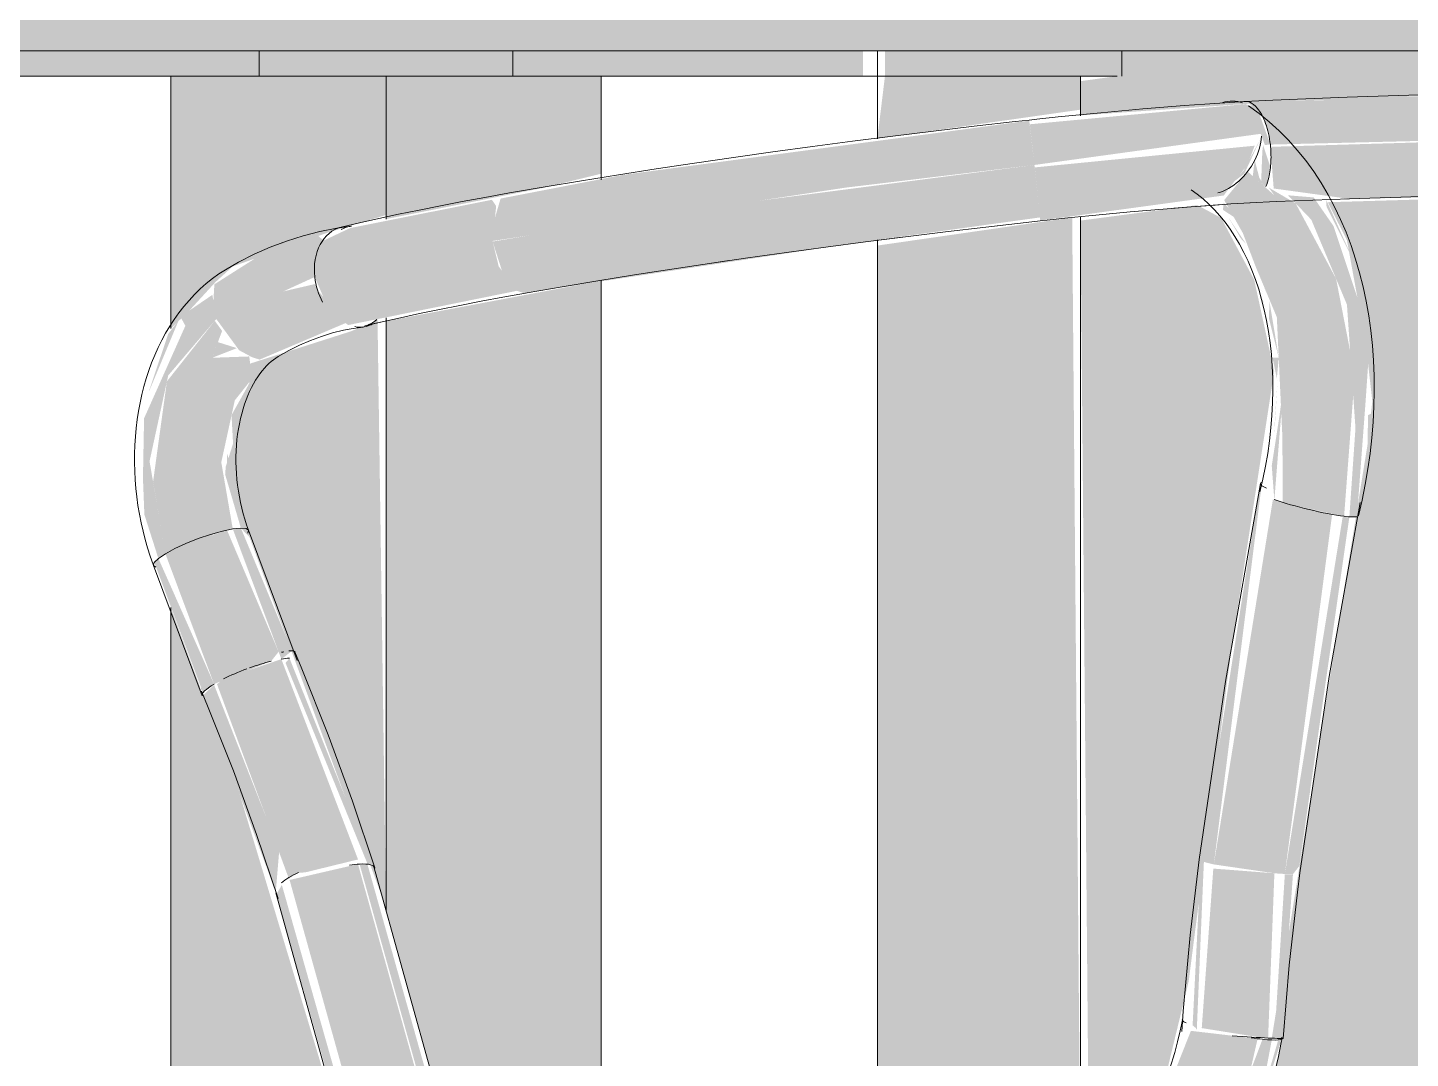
# Model space of a CAD drawing. Header units: inches. Extents: x 21380 to 98133, y -290 to 853.
# Drawn here: x 35441.34 to 35454.97, y 18.82 to 28.98 of the extents above; entities that cross this region are included whole.
import ezdxf

# ---------------------------------------------------------------- set-up
doc = ezdxf.new("R2010")
doc.units = ezdxf.units.IN
doc.header["$MEASUREMENT"] = 0
for name, color, linetype, lineweight in [('A-DOOR', 31, 'Continuous', 9), ('A-GLAZ-CWMG', 51, 'Continuous', 9), ('I-FURN', 30, 'Continuous', 9)]:
    doc.layers.add(name, color=color, linetype=linetype, lineweight=lineweight)

# ---------------------------------------------------------------- blocks, each defined once
blk = doc.blocks.new('Falcon 7700 Series Pedestal Base - 36_ Square Top x 30_ - Wheelchair Height-460525-Building Section - East_West looking South')
at = {"layer": 'I-FURN'}
blk.add_hatch(color=256, dxfattribs=at).paths.add_polyline_path([(-26188.425, 28.75), (-26172.432, 28.75), (-26172.432, 30), (-26197.888, 30), (-26197.888, 28.75), (-26197.198, 28.75)], flags=0)
blk.add_line((-26172.432, 28.75), (-26197.888, 28.75), dxfattribs=at)
blk = doc.blocks.new('HermanMiller_Collection_Air-Chair_SideChair_Arms - Arms-V171-Building Section - East_West looking South')
at = {"layer": 'I-FURN'}
h = blk.add_hatch(color=256, dxfattribs=at)
h.paths.add_polyline_path([(-26088.907, 27.624), (-26086.677, 27.931), (-26086.636, 27.821), (-26086.582, 27.825), (-26086.71, 28.184), (-26086.826, 28.224), (-26088.953, 28.025), (-26088.921, 27.75)], flags=0)
h.paths.add_polyline_path([(-26086.696, 27.817), (-26086.679, 27.858), (-26086.691, 27.838)], flags=0)
for points in [[(-26086.582, 27.825), (-26082.242, 27.931), (-26078.879, 27.933), (-26079.064, 28.184), (-26079.154, 28.228), (-26082.109, 28.334), (-26086.811, 28.249), (-26086.666, 28.117), (-26086.6, 27.933)], [(-26094.248, 26.875), (-26090.766, 27.401), (-26088.907, 27.624), (-26088.958, 28.061), (-26092.959, 27.527), (-26094.168, 27.293), (-26094.254, 27.002)], [(-26086.957, 27.448), (-26086.839, 27.537), (-26086.678, 27.884), (-26086.844, 27.571), (-26086.939, 27.466)], [(-26093.939, 26.362), (-26090.621, 26.863), (-26088.852, 27.107), (-26088.907, 27.624), (-26092.566, 27.149), (-26094.247, 26.869), (-26094.135, 26.52), (-26094.007, 26.384)], [(-26096, 26.52), (-26094.248, 26.875), (-26094.212, 27.219), (-26094.254, 27.281), (-26095.652, 27.002), (-26095.929, 26.871), (-26096.002, 26.648)], [(-26084.475, 17.999), (-26082.094, 18.008), (-26082.146, 18.794), (-26082.05, 21.064), (-26081.666, 24.408), (-26081.655, 24.434), (-26081.496, 25.162), (-26081.135, 26.073), (-26080.469, 27.079), (-26080.374, 27.314), (-26082.537, 27.359), (-26086.016, 27.257), (-26085.827, 26.882), (-26085.725, 26.323), (-26085.636, 25.819), (-26085.577, 25.296), (-26085.624, 24.869), (-26086.568, 19.018), (-26086.47, 19.01), (-26086.659, 18.003), (-26085.34, 18)], [(-26096.97, 26.106), (-26096.306, 26.38), (-26096, 26.52), (-26095.918, 26.882), (-26095.977, 26.938), (-26096.465, 26.781), (-26096.989, 26.448), (-26097.002, 26.227)], [(-26095.668, 26.047), (-26094.007, 26.384), (-26094.187, 26.625), (-26094.248, 26.875), (-26096, 26.52), (-26095.851, 26.172), (-26095.673, 26.049)], [(-26096.543, 25.706), (-26095.696, 26.066), (-26095.973, 26.392), (-26096, 26.45), (-26096.474, 26.34), (-26096.97, 26.106), (-26096.745, 25.798), (-26096.617, 25.729)], [(-26097.541, 23.747), (-26097.472, 23.793), (-26097.628, 24.704), (-26097.444, 25.55), (-26096.97, 26.106), (-26097.009, 26.344), (-26097.324, 26.129), (-26097.275, 26.039), (-26097.682, 25.127), (-26097.693, 24.537), (-26097.679, 24.179)], [(-26097.472, 23.793), (-26096.91, 24.016), (-26096.808, 24.038), (-26096.921, 24.694), (-26096.788, 25.304), (-26096.619, 25.517), (-26096.645, 25.737), (-26097.011, 25.724), (-26096.913, 25.989), (-26096.985, 26.088), (-26097.457, 25.491), (-26097.593, 24.504), (-26097.541, 24.197)], [(-26096.802, 24.575), (-26096.865, 24.783), (-26096.865, 24.638), (-26096.854, 24.628)], [(-26087.139, 20.731), (-26086.668, 24.467), (-26086.699, 24.38), (-26087.266, 20.767), (-26087.217, 20.75)], [(-26086.439, 20.637), (-26085.973, 24.181), (-26086.557, 24.327), (-26087.139, 20.731), (-26086.534, 20.643)], [(-26086.359, 20.635), (-26086.296, 20.716), (-26085.803, 24.158), (-26085.868, 24.162), (-26086.439, 20.637)], [(-26096.992, 22.509), (-26096.431, 22.733), (-26096.356, 22.826), (-26096.865, 24.026), (-26097.379, 23.844), (-26097.472, 23.793), (-26097.07, 22.717)], [(-26096.329, 22.754), (-26096.224, 22.835), (-26096.728, 24.046), (-26096.808, 24.038), (-26096.33, 22.757)], [(-26097.101, 22.422), (-26096.992, 22.509), (-26097.541, 23.747), (-26097.581, 23.708), (-26097.133, 22.509)], [(-26095.428, 20.719), (-26096.249, 22.763), (-26096.288, 22.717), (-26095.479, 20.734)], [(-26096.255, 20.59), (-26096.169, 20.647), (-26096.092, 20.653), (-26095.573, 20.78), (-26096.329, 22.754), (-26096.9, 22.559), (-26096.963, 22.507), (-26096.259, 20.602)], [(-26096.384, 20.458), (-26096.35, 20.868), (-26096.992, 22.501), (-26097.101, 22.397), (-26096.387, 20.465)], [(-26090.196, 0), (-26089.779, 0), (-26095.574, 20.734), (-26096.248, 20.578), (-26090.512, 0), (-26090.311, 0)], [(-26089.711, 0), (-26089.645, 0), (-26095.481, 20.734), (-26095.558, 20.734), (-26089.779, 0)], [(-26087.307, 19.095), (-26087.237, 20.757), (-26087.267, 20.75), (-26087.348, 19.145), (-26087.315, 19.118)], [(-26086.474, 19.015), (-26086.359, 20.635), (-26086.439, 20.635), (-26086.542, 19.017), (-26086.524, 19.016)], [(-26090.512, 0), (-26096.324, 20.529), (-26096.378, 20.436), (-26090.589, 0)]]:
    blk.add_hatch(color=256, dxfattribs=at).paths.add_polyline_path(points, flags=0)
h = blk.add_hatch(color=256, dxfattribs=at)
h.paths.add_polyline_path([(-26088.85, 27.076), (-26087.041, 27.323), (-26086.985, 27.4), (-26086.806, 27.627), (-26086.736, 27.814), (-26088.904, 27.6), (-26088.852, 27.107)], flags=0)
h.paths.add_polyline_path([(-26086.643, 27.374), (-26086.638, 27.41), (-26086.649, 27.38)], flags=0)
h.paths.add_polyline_path([(-26086.627, 27.406), (-26086.581, 27.603), (-26086.653, 27.82), (-26086.661, 27.758), (-26086.672, 27.466), (-26086.635, 27.41)], flags=0)
h = blk.add_hatch(color=256, dxfattribs=at)
h.paths.add_polyline_path([(-26079.238, 27.258), (-26078.979, 27.411), (-26078.855, 27.74), (-26078.856, 27.825), (-26082.242, 27.931), (-26086.581, 27.803), (-26086.549, 27.392), (-26085.805, 27.29), (-26082.354, 27.357), (-26079.094, 27.384), (-26079.195, 27.287), (-26079.241, 27.259)], flags=0)
h.paths.add_polyline_path([(-26086.546, 27.264), (-26086.568, 27.348), (-26086.549, 27.266)], flags=0)
h = blk.add_hatch(color=256, dxfattribs=at)
h.paths.add_polyline_path([(-26085.855, 24.162), (-26085.75, 25.556), (-26085.934, 26.502), (-26086.333, 27.246), (-26086.597, 27.401), (-26086.542, 27.325), (-26086.806, 27.56), (-26087.037, 27.277), (-26086.853, 26.953), (-26086.723, 26.613), (-26086.518, 26.124), (-26086.463, 24.939), (-26086.46, 24.3), (-26085.902, 24.169)], flags=0)
h.paths.add_polyline_path([(-26086.821, 26.845), (-26086.994, 27.106), (-26086.874, 26.901)], flags=0)
h.paths.add_polyline_path([(-26086.638, 27.411), (-26086.691, 27.499), (-26086.736, 27.671), (-26086.755, 27.515), (-26086.674, 27.442)], flags=0)
h = blk.add_hatch(color=256, dxfattribs=at)
h.paths.add_polyline_path([(-26085.624, 24.869), (-26085.568, 25.183), (-26085.619, 25.159)], flags=0)
h.paths.add_polyline_path([(-26085.777, 24.155), (-26085.728, 24.162), (-26085.643, 25.296), (-26085.599, 25.94), (-26085.96, 27.023), (-26086.155, 27.304), (-26086.408, 27.325), (-26086.178, 27.084), (-26085.827, 26.248), (-26085.743, 25.031), (-26085.803, 24.158)], flags=0)
h.paths.add_polyline_path([(-26085.75, 26.654), (-26086.032, 27.282), (-26086.028, 27.211), (-26085.767, 26.689)], flags=0)
h = blk.add_hatch(color=256, dxfattribs=at)
h.paths.add_polyline_path([(-26086.499, 25.726), (-26086.561, 25.726), (-26086.518, 25.52)], flags=0)
h.paths.add_polyline_path([(-26086.542, 24.327), (-26086.453, 25.445), (-26086.491, 25.159), (-26086.568, 24.66), (-26086.543, 24.327)], flags=0)
h.paths.add_polyline_path([(-26086.499, 25.726), (-26086.592, 26.288), (-26086.595, 26.107), (-26086.518, 25.802)], flags=0)
h.paths.add_polyline_path([(-26086.617, 26.183), (-26086.821, 26.738), (-26086.695, 26.379), (-26086.624, 26.202)], flags=0)
h = blk.add_hatch(color=256, dxfattribs=at)
h.paths.add_polyline_path([(-26087.147, 19.09), (-26087.147, 19.091), (-26087.147, 19.395)], flags=0)
h.paths.add_polyline_path([(-26086.604, 19.02), (-26086.542, 20.644), (-26087.144, 20.69), (-26087.258, 19.118), (-26086.662, 19.023)], flags=0)
h = blk.add_hatch(color=256, dxfattribs=at)
h.paths.add_polyline_path([(-26087.588, 18.376), (-26087.553, 18.324), (-26087.602, 18.324)], flags=0)
h.paths.add_polyline_path([(-26087.431, 17.287), (-26086.847, 18.406), (-26086.707, 19.014), (-26087.365, 19.091), (-26087.761, 18.09), (-26087.998, 17.697), (-26087.605, 17.456), (-26087.511, 17.371)], flags=0)
h = blk.add_hatch(color=256, dxfattribs=at)
h.paths.add_polyline_path([(-26086.795, 18.002), (-26086.659, 18.516), (-26086.568, 19.002), (-26086.659, 19.009), (-26087.101, 17.835), (-26087.431, 17.287), (-26087.337, 17.144), (-26086.882, 17.869)], flags=0)
h.paths.add_polyline_path([(-26086.795, 18.002), (-26086.47, 19.01), (-26086.504, 19.002), (-26086.77, 18.086)], flags=0)
for p, q in [((-26095.638, 27.021), (-26095.783, 27)), ((-26095.62, 26.014), (-26095.523, 26.027)), ((-26096.173, 22.742), (-26096.652, 24.026)), ((-26097.59, 23.678), (-26097.567, 23.661)), ((-26097.589, 23.677), (-26097.109, 22.392)), ((-26089.644, 0), (-26095.42, 20.719)), ((-26096.383, 20.451), (-26090.683, 0))]:
    blk.add_line(p, q, dxfattribs=at)
at = {"layer": 'I-FURN', "flags": 128}
for points in [[(-26079.256, 28.25), (-26079.725, 28.28), (-26080.222, 28.306), (-26080.747, 28.326), (-26081.297, 28.34), (-26081.874, 28.35), (-26082.476, 28.353), (-26083.102, 28.352), (-26083.75, 28.345), (-26084.421, 28.332), (-26085.114, 28.314), (-26085.826, 28.291), (-26086.557, 28.263), (-26086.834, 28.251)], [(-26086.835, 28.251), (-26087.031, 28.238), (-26087.229, 28.224), (-26087.43, 28.209), (-26087.633, 28.193), (-26087.838, 28.176), (-26088.045, 28.158), (-26088.254, 28.139), (-26088.463, 28.118), (-26088.673, 28.097), (-26088.883, 28.075), (-26088.959, 28.066)], [(-26086.797, 28.206), (-26086.692, 28.13), (-26086.592, 28.048), (-26086.496, 27.961), (-26086.404, 27.868), (-26086.316, 27.77), (-26086.233, 27.667), (-26086.155, 27.559), (-26086.082, 27.447), (-26086.013, 27.331), (-26085.949, 27.211), (-26085.89, 27.088), (-26085.836, 26.961), (-26085.787, 26.83), (-26085.742, 26.697), (-26085.703, 26.561), (-26085.668, 26.422), (-26085.638, 26.281), (-26085.612, 26.138), (-26085.592, 25.993), (-26085.576, 25.845), (-26085.565, 25.697), (-26085.559, 25.547), (-26085.558, 25.395), (-26085.561, 25.243), (-26085.569, 25.09), (-26085.581, 24.936), (-26085.598, 24.782), (-26085.62, 24.628), (-26085.646, 24.474), (-26085.677, 24.32), (-26085.712, 24.167)], [(-26094.08, 27.348), (-26093.729, 27.409), (-26093.371, 27.468), (-26093.006, 27.527), (-26092.634, 27.585), (-26092.256, 27.642), (-26091.874, 27.698), (-26091.486, 27.753), (-26091.095, 27.806), (-26090.7, 27.858), (-26090.302, 27.909), (-26089.902, 27.958), (-26089.501, 28.005), (-26089.098, 28.051), (-26088.959, 28.066)], [(-26095.739, 27.012), (-26095.558, 27.054), (-26095.369, 27.096), (-26095.174, 27.138), (-26094.971, 27.18), (-26094.762, 27.222), (-26094.546, 27.263), (-26094.324, 27.304), (-26094.097, 27.345), (-26094.08, 27.348)], [(-26087.361, 27.38), (-26087.302, 27.337), (-26087.244, 27.29), (-26087.188, 27.239), (-26087.133, 27.183), (-26087.079, 27.123), (-26087.028, 27.059), (-26086.978, 26.991), (-26086.931, 26.918), (-26086.885, 26.842), (-26086.842, 26.761), (-26086.802, 26.676), (-26086.764, 26.587), (-26086.729, 26.495), (-26086.697, 26.399), (-26086.668, 26.299), (-26086.642, 26.196), (-26086.619, 26.091), (-26086.6, 25.982), (-26086.584, 25.87), (-26086.572, 25.756), (-26086.564, 25.64), (-26086.559, 25.521), (-26086.558, 25.401), (-26086.56, 25.279), (-26086.567, 25.156), (-26086.577, 25.032), (-26086.591, 24.907), (-26086.608, 24.781), (-26086.63, 24.655), (-26086.655, 24.529), (-26086.684, 24.402)], [(-26079.336, 27.253), (-26079.79, 27.283), (-26080.274, 27.307), (-26080.787, 27.327), (-26081.327, 27.341), (-26081.894, 27.35), (-26082.487, 27.353), (-26083.104, 27.352), (-26083.745, 27.344), (-26084.409, 27.332), (-26085.095, 27.314), (-26085.801, 27.291), (-26086.526, 27.263), (-26086.783, 27.252)], [(-26086.781, 27.252), (-26086.971, 27.24), (-26087.165, 27.226), (-26087.361, 27.212), (-26087.559, 27.196), (-26087.76, 27.179), (-26087.962, 27.162), (-26088.166, 27.143), (-26088.371, 27.123), (-26088.577, 27.102), (-26088.783, 27.08), (-26088.85, 27.072)], [(-26095.783, 27), (-26095.95, 26.968), (-26096.115, 26.926), (-26096.278, 26.874), (-26096.439, 26.814), (-26096.596, 26.744), (-26096.75, 26.666), (-26096.878, 26.592)], [(-26093.907, 26.363), (-26093.562, 26.423), (-26093.209, 26.482), (-26092.849, 26.54), (-26092.482, 26.597), (-26092.11, 26.653), (-26091.732, 26.708), (-26091.349, 26.762), (-26090.962, 26.815), (-26090.571, 26.867), (-26090.178, 26.917), (-26089.783, 26.965), (-26089.385, 27.012), (-26088.987, 27.057), (-26088.85, 27.072)], [(-26096.878, 26.592), (-26096.944, 26.55), (-26097.008, 26.504), (-26097.069, 26.455), (-26097.128, 26.402), (-26097.185, 26.348), (-26097.239, 26.29), (-26097.29, 26.23), (-26097.339, 26.167), (-26097.385, 26.102), (-26097.429, 26.036), (-26097.47, 25.967), (-26097.508, 25.896), (-26097.544, 25.824), (-26097.577, 25.75), (-26097.608, 25.675), (-26097.636, 25.598), (-26097.661, 25.52), (-26097.684, 25.441), (-26097.704, 25.361), (-26097.722, 25.28), (-26097.737, 25.197), (-26097.75, 25.115), (-26097.76, 25.031), (-26097.768, 24.947), (-26097.773, 24.863), (-26097.776, 24.778), (-26097.777, 24.693), (-26097.774, 24.607), (-26097.77, 24.522), (-26097.763, 24.437), (-26097.754, 24.352), (-26097.742, 24.267), (-26097.728, 24.182), (-26097.711, 24.098), (-26097.692, 24.015), (-26097.671, 23.932), (-26097.647, 23.85), (-26097.622, 23.768), (-26097.594, 23.688), (-26097.59, 23.678)], [(-26095.507, 26.039), (-26095.335, 26.079), (-26095.155, 26.119), (-26094.967, 26.16), (-26094.772, 26.2), (-26094.57, 26.24), (-26094.361, 26.281), (-26094.145, 26.321), (-26093.924, 26.36), (-26093.907, 26.363)], [(-26096.36, 25.737), (-26096.255, 25.796), (-26096.15, 25.849), (-26096.043, 25.895), (-26095.935, 25.935), (-26095.825, 25.969), (-26095.715, 25.996), (-26095.62, 26.014)], [(-26096.652, 24.025), (-26096.671, 24.078), (-26096.688, 24.132), (-26096.704, 24.186), (-26096.718, 24.242), (-26096.731, 24.298), (-26096.742, 24.354), (-26096.752, 24.411), (-26096.76, 24.468), (-26096.767, 24.525), (-26096.772, 24.582), (-26096.775, 24.639), (-26096.777, 24.696), (-26096.777, 24.752), (-26096.775, 24.808), (-26096.772, 24.863), (-26096.767, 24.917), (-26096.76, 24.971), (-26096.753, 25.023), (-26096.743, 25.074), (-26096.733, 25.124), (-26096.72, 25.173), (-26096.707, 25.22), (-26096.692, 25.266), (-26096.676, 25.31), (-26096.66, 25.352), (-26096.642, 25.393), (-26096.623, 25.431), (-26096.603, 25.468), (-26096.583, 25.502), (-26096.562, 25.535), (-26096.54, 25.565), (-26096.519, 25.594), (-26096.496, 25.62), (-26096.474, 25.644), (-26096.452, 25.666), (-26096.429, 25.686), (-26096.407, 25.704), (-26096.384, 25.721), (-26096.362, 25.735), (-26096.36, 25.737)], [(-26086.68, 24.486), (-26087.023, 22.535), (-26087.282, 20.78)], [(-26086.291, 20.647), (-26086.002, 22.582), (-26085.698, 24.299)], [(-26096.808, 24.038), (-26096.91, 24.016), (-26097.026, 23.984), (-26097.148, 23.942)], [(-26096.652, 24.025), (-26096.675, 24.042), (-26096.728, 24.046), (-26096.808, 24.038)], [(-26096.661, 23.995), (-26096.652, 24.024), (-26096.652, 24.025)], [(-26097.148, 23.942), (-26097.269, 23.894), (-26097.379, 23.844), (-26097.472, 23.793)], [(-26097.472, 23.793), (-26097.541, 23.747), (-26097.581, 23.708), (-26097.59, 23.679), (-26097.59, 23.678)], [(-26095.409, 20.698), (-26095.629, 21.355), (-26095.868, 22.009), (-26096.126, 22.66), (-26096.195, 22.826)], [(-26096.362, 20.394), (-26096.573, 21.025), (-26096.802, 21.653), (-26097.051, 22.279), (-26097.117, 22.438)], [(-26087.282, 20.78), (-26087.371, 20.034), (-26087.44, 19.284), (-26087.454, 19.086)], [(-26086.457, 19.017), (-26086.396, 19.739), (-26086.315, 20.458), (-26086.291, 20.647)], [(-26087.449, 19.197), (-26087.471, 19.09), (-26087.496, 18.983), (-26087.524, 18.877), (-26087.556, 18.771), (-26087.591, 18.667), (-26087.63, 18.563), (-26087.671, 18.461), (-26087.715, 18.361), (-26087.763, 18.262), (-26087.813, 18.166), (-26087.866, 18.071), (-26087.922, 17.979), (-26087.98, 17.889), (-26088.041, 17.802), (-26088.104, 17.718), (-26088.122, 17.694)], [(-26087.337, 17.075), (-26087.254, 17.185), (-26087.173, 17.298), (-26087.096, 17.414), (-26087.023, 17.533), (-26086.953, 17.655), (-26086.887, 17.779), (-26086.825, 17.905), (-26086.766, 18.033), (-26086.712, 18.164), (-26086.662, 18.296), (-26086.616, 18.429), (-26086.574, 18.565), (-26086.536, 18.701), (-26086.503, 18.838), (-26086.474, 18.976), (-26086.466, 19.015)]]:
    blk.add_lwpolyline(points, dxfattribs=at)
at = {"layer": 'I-FURN'}
for centre, major_axis, ratio, start_param, end_param in [((-26087.079, 27.793), (0.282, 0.413), 0.716528, 0.185746, 0.709345), ((-26087.079, 27.793), (0.282, 0.413), 0.716528, 4.898135, 5.421734), ((-26087.079, 27.793), (0.282, 0.413), 0.716528, 3.850938, 4.898135), ((-26095.623, 26.525), (-0.116, 0.486), 0.74611, 0, 1.405643), ((-26095.581, 26.524), (-0.057, 0.497), 0.711436, 0.034696, 0.296495), ((-26095.581, 26.524), (-0.057, 0.497), 0.711436, 0, 0.034696), ((-26095.623, 26.525), (-0.116, 0.486), 0.74611, 1.405643, 1.929241), ((-26095.581, 26.524), (-0.057, 0.497), 0.711436, 2.914489, 3.176288), ((-26095.581, 26.524), (-0.057, 0.497), 0.711436, 3.176288, 3.438088), ((-26095.623, 26.525), (-0.116, 0.486), 0.74611, 3.238238, 3.500038), ((-26086.189, 24.392), (-0.491, 0.093), 0.137076, 0.008955, 0.532553), ((-26086.189, 24.392), (-0.491, 0.093), 0.137076, 6.030341, 6.283185), ((-26086.198, 24.285), (-0.486, 0.118), 0.11091, 0.809563, 2.380359), ((-26086.198, 24.285), (-0.486, 0.118), 0.11091, 2.380359, 2.903958), ((-26086.198, 24.285), (-0.486, 0.118), 0.11091, 3.141593, 3.165757), ((-26096.656, 22.632), (0.461, 0.194), 0.144221, 0.643269, 0.722738), ((-26096.641, 22.567), (0.468, 0.175), 0.191458, 0.511565, 0.773364), ((-26096.656, 22.632), (0.461, 0.194), 0.144221, 6.220526, 6.744124), ((-26096.641, 22.567), (0.468, 0.175), 0.191458, 1.558762, 2.082361), ((-26096.641, 22.567), (0.468, 0.175), 0.191458, 1.035163, 1.500905), ((-26096.641, 22.567), (0.468, 0.175), 0.191458, 2.34416, 3.141593), ((-26095.885, 20.546), (0.476, 0.152), 0.239355, 0.740351, 1.000511), ((-26095.885, 20.546), (0.476, 0.152), 0.239355, 6.237561, 7.02296), ((-26095.901, 20.585), (0.482, 0.134), 0.301377, 2.306833, 2.568633), ((-26095.901, 20.585), (0.482, 0.134), 0.301377, 2.051225, 2.306833), ((-26086.958, 19.106), (-0.492, 0.091), 0.107353, 6.170071, 6.69367), ((-26086.956, 19.052), (-0.499, 0.035), 0.020295, 1.570393, 2.355791), ((-26086.958, 19.106), (-0.492, 0.091), 0.107353, 1.981281, 2.24308), ((-26086.958, 19.106), (-0.492, 0.091), 0.107353, 2.24308, 3.290278), ((-26086.956, 19.052), (-0.499, 0.035), 0.020295, 2.355791, 3.141189), ((-26086.956, 19.052), (-0.499, 0.035), 0.020295, 3.141593, 3.402989)]:
    blk.add_ellipse(centre, major_axis=major_axis, ratio=ratio, start_param=start_param, end_param=end_param, dxfattribs=at)
for points, knots in [([(-26086.863, 28.245), (-26086.838, 28.254), (-26086.785, 28.251), (-26086.7, 28.185), (-26086.622, 28.042), (-26086.59, 27.899), (-26086.582, 27.825)], [-1, -1, -1, -1, -0.785714, -0.571429, -0.285714, 0, 0, 0, 0]), ([(-26086.582, 27.825), (-26086.576, 27.77), (-26086.572, 27.656), (-26086.591, 27.514), (-26086.614, 27.438), (-26086.625, 27.411)], [-1, -1, -1, -1, -0.7857143, -0.5714286, -0.4285714, -0.4285714, -0.4285714, -0.4285714])]:
    blk.add_open_spline(points, degree=3, knots=knots, dxfattribs=at)
blk = doc.blocks.new('HermanMiller_Collection_Air-Chair_SideChair_Arms - Arms-V173-Building Section - East_West looking South')
at = {"layer": 'I-FURN'}
h = blk.add_hatch(color=256, dxfattribs=at)
h.paths.add_polyline_path([(-26079.362, 28.242), (-26079.501, 28.253), (-26079.53, 28.253)], flags=0)
h.paths.add_polyline_path([(-26086.46, 28.259), (-26081.118, 28.322), (-26085.547, 28.291), (-26085.873, 28.28)], flags=0)
h = blk.add_hatch(color=256, dxfattribs=at)
h.paths.add_polyline_path([(-26086.544, 24.944), (-26086.509, 25.535), (-26086.537, 25.108), (-26086.542, 24.99)], flags=0)
h.paths.add_polyline_path([(-26086.654, 24.501), (-26086.65, 24.507), (-26086.653, 24.506)], flags=0)
h.paths.add_polyline_path([(-26086.427, 25.286), (-26086.453, 25.535), (-26086.441, 25.374)], flags=0)
h.paths.add_polyline_path([(-26086.651, 26.323), (-26086.667, 26.396), (-26086.664, 26.379)], flags=0)
h.paths.add_polyline_path([(-26086.628, 26.369), (-26086.637, 26.407), (-26086.632, 26.379)], flags=0)
h.paths.add_polyline_path([(-26086.668, 26.66), (-26086.782, 26.845), (-26086.689, 26.686)], flags=0)
h.paths.add_polyline_path([(-26086.896, 27.087), (-26087.042, 27.253), (-26087.049, 27.181), (-26086.894, 27.081)], flags=0)
h.paths.add_polyline_path([(-26086.698, 26.809), (-26086.821, 27.001), (-26086.712, 26.824)], flags=0)
h = blk.add_hatch(color=256, dxfattribs=at)
h.paths.add_polyline_path([(-26097.542, 23.746), (-26097.56, 23.807), (-26097.542, 23.747)], flags=0)
h.paths.add_polyline_path([(-26097.636, 25.385), (-26097.341, 26.093), (-26097.444, 25.959), (-26097.629, 25.41)], flags=0)
h = blk.add_hatch(color=256, dxfattribs=at)
h.paths.add_polyline_path([(-26096.809, 24.039), (-26096.793, 24.046), (-26096.809, 24.041)], flags=0)
h.paths.add_polyline_path([(-26097.011, 25.724), (-26096.767, 25.819), (-26096.954, 25.878), (-26097.006, 25.737)], flags=0)
for points in [[(-26097.114, 22.449), (-26097.133, 22.509), (-26097.117, 22.457)], [(-26095.411, 20.685), (-26095.441, 20.782), (-26095.415, 20.699)]]:
    blk.add_hatch(color=256, dxfattribs=at).paths.add_polyline_path(points, flags=0)
for p, q in [((-26087.003, 27.238), (-26087.147, 27.228)), ((-26095.638, 27.021), (-26095.783, 27)), ((-26088.577, 27.102), (-26088.783, 27.08)), ((-26093.907, 26.363), (-26093.562, 26.423)), ((-26086.63, 24.655), (-26086.655, 24.529)), ((-26096.675, 24.042), (-26096.652, 24.025)), ((-26096.173, 22.742), (-26096.652, 24.025)), ((-26097.59, 23.678), (-26097.109, 22.392)), ((-26097.567, 23.661), (-26097.59, 23.678))]:
    blk.add_line(p, q, dxfattribs=at)
at = {"layer": 'I-FURN', "flags": 128}
for points in [[(-26079.257, 28.25), (-26079.725, 28.28), (-26080.222, 28.306), (-26080.747, 28.326), (-26081.297, 28.34), (-26081.874, 28.35), (-26082.476, 28.353), (-26083.102, 28.352), (-26083.75, 28.345), (-26084.421, 28.332), (-26085.114, 28.314), (-26085.826, 28.291), (-26086.557, 28.263), (-26086.834, 28.251)], [(-26086.835, 28.251), (-26087.031, 28.238), (-26087.229, 28.224), (-26087.43, 28.209), (-26087.633, 28.193), (-26087.838, 28.176), (-26088.045, 28.158), (-26088.254, 28.139), (-26088.463, 28.118), (-26088.673, 28.097), (-26088.883, 28.075)], [(-26094.08, 27.348), (-26093.729, 27.409), (-26093.371, 27.468), (-26093.006, 27.527), (-26092.634, 27.585), (-26092.256, 27.642), (-26091.874, 27.698), (-26091.486, 27.753), (-26091.095, 27.806), (-26090.7, 27.858), (-26090.302, 27.909), (-26089.902, 27.958), (-26089.501, 28.005), (-26089.098, 28.051), (-26088.959, 28.066)], [(-26095.739, 27.012), (-26095.558, 27.054), (-26095.369, 27.096), (-26095.174, 27.138), (-26094.971, 27.18), (-26094.762, 27.222), (-26094.546, 27.263), (-26094.324, 27.304), (-26094.097, 27.345), (-26094.08, 27.348)], [(-26087.559, 27.196), (-26087.76, 27.179), (-26087.962, 27.162), (-26088.166, 27.143)], [(-26087.183, 27.225), (-26087.361, 27.212), (-26087.533, 27.198)], [(-26095.783, 27), (-26095.95, 26.968), (-26096.115, 26.926), (-26096.278, 26.874)], [(-26089.275, 27.025), (-26088.987, 27.057), (-26088.85, 27.072)], [(-26086.978, 26.991), (-26086.931, 26.918), (-26086.885, 26.842)], [(-26096.306, 26.864), (-26096.439, 26.814), (-26096.596, 26.744), (-26096.75, 26.666), (-26096.878, 26.592)], [(-26090.962, 26.815), (-26090.571, 26.867), (-26090.212, 26.912)], [(-26092.764, 26.553), (-26092.482, 26.597), (-26092.11, 26.653), (-26091.92, 26.681)], [(-26097.008, 26.504), (-26097.069, 26.455), (-26097.128, 26.402), (-26097.185, 26.348), (-26097.239, 26.29), (-26097.29, 26.23), (-26097.339, 26.167), (-26097.385, 26.102), (-26097.429, 26.036), (-26097.47, 25.967), (-26097.508, 25.896), (-26097.544, 25.824), (-26097.577, 25.75), (-26097.608, 25.675), (-26097.636, 25.598), (-26097.661, 25.52), (-26097.684, 25.441), (-26097.704, 25.361), (-26097.722, 25.28), (-26097.737, 25.197), (-26097.75, 25.115), (-26097.76, 25.031), (-26097.768, 24.947), (-26097.773, 24.863), (-26097.776, 24.778), (-26097.777, 24.693), (-26097.774, 24.607), (-26097.77, 24.522), (-26097.763, 24.437), (-26097.754, 24.352), (-26097.742, 24.267), (-26097.728, 24.182), (-26097.711, 24.098), (-26097.692, 24.015), (-26097.671, 23.932), (-26097.647, 23.85), (-26097.622, 23.768), (-26097.594, 23.688), (-26097.59, 23.678)], [(-26095.443, 26.054), (-26095.335, 26.079), (-26095.155, 26.119), (-26094.967, 26.16), (-26094.772, 26.2), (-26094.57, 26.24), (-26094.361, 26.281), (-26094.145, 26.321), (-26093.924, 26.36)], [(-26086.668, 26.299), (-26086.642, 26.196), (-26086.619, 26.091), (-26086.6, 25.982), (-26086.584, 25.87), (-26086.572, 25.756), (-26086.564, 25.64), (-26086.559, 25.521), (-26086.558, 25.401), (-26086.56, 25.279), (-26086.567, 25.156), (-26086.577, 25.032)], [(-26096.652, 24.025), (-26096.671, 24.078), (-26096.688, 24.132), (-26096.704, 24.186), (-26096.718, 24.242), (-26096.731, 24.298), (-26096.742, 24.354), (-26096.752, 24.411), (-26096.76, 24.468), (-26096.767, 24.525), (-26096.772, 24.582), (-26096.775, 24.639), (-26096.777, 24.696), (-26096.777, 24.752), (-26096.775, 24.808), (-26096.772, 24.863), (-26096.767, 24.917), (-26096.76, 24.971), (-26096.753, 25.023), (-26096.743, 25.074), (-26096.733, 25.124), (-26096.72, 25.173), (-26096.707, 25.22), (-26096.692, 25.266), (-26096.676, 25.31), (-26096.66, 25.352), (-26096.642, 25.393), (-26096.623, 25.431), (-26096.603, 25.468), (-26096.583, 25.502), (-26096.562, 25.535), (-26096.54, 25.565), (-26096.519, 25.594), (-26096.496, 25.62), (-26096.474, 25.644), (-26096.452, 25.666), (-26096.429, 25.686), (-26096.407, 25.704), (-26096.384, 25.721), (-26096.362, 25.735)], [(-26086.68, 24.486), (-26087.023, 22.535), (-26087.282, 20.78)], [(-26096.652, 24.025), (-26096.652, 24.024), (-26096.661, 23.995)], [(-26097.59, 23.678), (-26097.59, 23.679), (-26097.581, 23.708)], [(-26095.409, 20.698), (-26095.629, 21.355), (-26095.868, 22.009), (-26096.126, 22.66), (-26096.195, 22.826)], [(-26087.282, 20.78), (-26087.371, 20.034), (-26087.44, 19.284), (-26087.454, 19.086)], [(-26087.449, 19.197), (-26087.471, 19.09), (-26087.496, 18.983), (-26087.524, 18.877), (-26087.533, 18.848)]]:
    blk.add_lwpolyline(points, dxfattribs=at)
at = {"layer": 'I-FURN'}
for centre, major_axis, ratio, start_param, end_param in [((-26087.079, 27.793), (0.282, 0.413), 0.716528, 0.447546, 0.709345), ((-26095.623, 26.525), (-0.116, 0.486), 0.74611, 0, 0.096646), ((-26095.581, 26.524), (-0.057, 0.497), 0.711436, 3.176288, 3.438088), ((-26086.189, 24.392), (-0.491, 0.093), 0.137076, 6.030341, 6.283185), ((-26096.656, 22.632), (0.461, 0.194), 0.144221, 6.220526, 6.482325), ((-26096.641, 22.567), (0.468, 0.175), 0.191458, 3.129558, 3.141593)]:
    blk.add_ellipse(centre, major_axis=major_axis, ratio=ratio, start_param=start_param, end_param=end_param, dxfattribs=at)
blk.add_open_spline([(-26086.835, 28.251), (-26086.835, 28.251), (-26086.834, 28.251), (-26086.834, 28.251)], degree=3, dxfattribs=at)
blk = doc.blocks.new('Falcon 7700 Series Pedestal Base - 36_ Square Top x 30_ - Wheelchair Height-V178-Building Section - East_West looking South')
at = {"layer": 'I-FURN'}
for points in [[(-26096.919, 28.5), (-26096.505, 28.5), (-26096.505, 28.75), (-26099.998, 28.75), (-26099.998, 28.5)], [(-26096.505, 28.5), (-26094.09, 28.5), (-26094.09, 28.75), (-26096.505, 28.75)], [(-26090.596, 28.5), (-26090.596, 28.75), (-26094.09, 28.75), (-26094.09, 28.5), (-26091.92, 28.5)], [(-26088.672, 28.5), (-26088.09, 28.5), (-26088.09, 28.75), (-26090.38, 28.75), (-26090.38, 28.5), (-26088.974, 28.5)]]:
    blk.add_hatch(color=256, dxfattribs=at).paths.add_polyline_path(points, flags=0)
h = blk.add_hatch(color=256, dxfattribs=at)
h.paths.add_polyline_path([(-26095.297, 0.75), (-26095.297, 15.785), (-26097.419, 15.885), (-26097.419, 0.75)], flags=0)
h.paths.add_polyline_path([(-26095.573, 17.549), (-26096.734, 21.403), (-26097.419, 23.264), (-26097.419, 17.55), (-26095.936, 17.549)], flags=0)
h.paths.add_polyline_path([(-26095.297, 20.278), (-26095.381, 26.095), (-26095.642, 25.985), (-26096.636, 25.667), (-26096.645, 25.472), (-26096.82, 25.159), (-26096.805, 24.878), (-26096.877, 24.651), (-26096.883, 24.575), (-26096.728, 24.046), (-26096.643, 23.956), (-26095.328, 20.388)], flags=0)
h.paths.add_polyline_path([(-26097.419, 26.011), (-26097.238, 26.187), (-26096.977, 26.471), (-26096.81, 26.623), (-26095.859, 26.962), (-26095.297, 27.131), (-26095.297, 28.5), (-26097.419, 28.5), (-26097.419, 26.039)], flags=0)
h = blk.add_hatch(color=256, dxfattribs=at)
h.paths.add_polyline_path([(-26095.297, 0.75), (-26093.176, 0.75), (-26093.176, 8.948), (-26095.099, 15.776), (-26095.297, 15.7), (-26095.297, 3.187)], flags=0)
h.paths.add_polyline_path([(-26093.176, 12.667), (-26093.193, 15.686), (-26094.014, 15.675), (-26093.255, 12.952)], flags=0)
h.paths.add_polyline_path([(-26094.537, 17.549), (-26093.176, 17.55), (-26093.176, 26.484), (-26095.297, 26.085), (-26095.297, 20.278), (-26094.537, 17.55)], flags=0)
h.paths.add_polyline_path([(-26095.297, 27.091), (-26093.746, 27.399), (-26093.176, 27.538), (-26093.176, 28.5), (-26095.297, 28.5), (-26095.297, 27.119)], flags=0)
for p, q in [((-26096.547, 28.75), (-26096.547, 28.5)), ((-26094.047, 28.5), (-26094.047, 28.75)), ((-26088.047, 28.5), (-26088.047, 28.75)), ((-26096.919, 28.5), (-26099.998, 28.5)), ((-26097.419, 26.011), (-26097.419, 28.5)), ((-26096.919, 28.5), (-26096.505, 28.5)), ((-26094.09, 28.5), (-26096.505, 28.5)), ((-26095.297, 28.5), (-26095.297, 27.091)), ((-26094.09, 28.5), (-26093.676, 28.5)), ((-26090.596, 28.5), (-26093.676, 28.5)), ((-26093.176, 27.476), (-26093.176, 28.5)), ((-26090.596, 28.5), (-26090.38, 28.5)), ((-26090.38, 28.5), (-26090.596, 28.5)), ((-26088.09, 28.5), (-26090.38, 28.5)), ((-26093.176, 17.548), (-26093.176, 26.484)), ((-26095.297, 26.118), (-26095.297, 20.278)), ((-26097.419, 17.542), (-26097.419, 23.264))]:
    blk.add_line(p, q, dxfattribs=at)
blk = doc.blocks.new('Door_Single_Storefront - one-1371401-Building Section - East_West looking South')
at = {"layer": 'A-DOOR'}
h = blk.add_hatch(color=256, dxfattribs=at)
h.paths.add_polyline_path([(-26081.734, 0), (-26081.449, 0), (-26081.484, 0.25), (-26087.338, 0.185), (-26087.272, 0), (-26081.849, 0)], flags=0)
h.paths.add_polyline_path([(-26086.944, 15.873), (-26086.825, 15.84), (-26086.93, 15.776)], flags=0)
h.paths.add_polyline_path([(-26081.19, 0), (-26076.612, 0), (-26078.253, 5), (-26083.453, 5), (-26083.453, 15.73), (-26086.944, 15.873), (-26087.038, 15.651), (-26086.441, 15.619), (-26087.272, 0.75), (-26079.741, 0.75), (-26079.741, 0.25), (-26081.19, 0.25)], flags=0)
h.paths.add_polyline_path([(-26074.7, 0), (-26062.304, 0), (-26063.945, 5), (-26074.728, 5), (-26074.752, 0)], flags=0)
h.paths.add_polyline_path([(-26088.453, 0), (-26088.348, 0.017), (-26088.348, 0.25), (-26088.453, 0.25), (-26088.453, 0.014)], flags=0)
h.paths.add_polyline_path([(-26061.254, 0), (-26053.265, 0), (-26053.265, 96), (-26088.453, 96), (-26088.453, 30), (-26083.453, 30), (-26083.453, 91), (-26058.265, 91), (-26058.265, 5), (-26062.895, 5), (-26061.277, 0.068)], flags=0)
h.paths.add_polyline_path([(-26087.272, 15.665), (-26087.149, 15.701), (-26087.071, 15.919), (-26087.204, 15.893), (-26087.269, 15.675)], flags=0)
h.paths.add_polyline_path([(-26088.324, 0.75), (-26088.305, 0.75), (-26087.357, 15.67), (-26087.275, 15.701), (-26087.357, 15.934), (-26088.453, 15.957), (-26088.453, 0.75), (-26088.348, 0.75)], flags=0)
h.paths.add_polyline_path([(-26075.744, 1.458), (-26075.792, 5), (-26076.731, 5), (-26075.751, 1.485)], flags=0)
h.paths.add_polyline_path([(-26088.281, 17.483), (-26088.122, 17.688), (-26087.588, 18.748), (-26087.387, 19.578), (-26086.971, 22.819), (-26086.544, 25.589), (-26086.741, 26.493), (-26087.066, 27.102), (-26087.302, 27.228), (-26088.453, 27.076), (-26088.367, 17.487), (-26088.285, 17.483)], flags=0)
h.paths.add_polyline_path([(-26088.453, 28.113), (-26086.221, 28.267), (-26083.453, 28.347), (-26083.49, 28.75), (-26088.09, 28.75), (-26088.09, 28.5), (-26088.453, 28.45), (-26088.453, 28.123)], flags=0)
blk = doc.blocks.new('Rectangular Mullion - Exterior 2_ x 4_5_-827470-Building Section - East_West looking South')
at = {"layer": 'A-GLAZ-CWMG'}
h = blk.add_hatch(color=256, dxfattribs=at)
h.paths.add_polyline_path([(-26088.453, 2), (-26088.453, 15.991), (-26089.044, 15.967), (-26089.036, 15.658), (-26088.984, 15.619), (-26088.984, 2)], flags=0)
h.paths.add_polyline_path([(-26090.059, 2), (-26090.049, 2), (-26089.9, 15.665), (-26090.453, 15.606), (-26090.418, 2.77), (-26090.131, 2), (-26090.08, 2)], flags=0)
h.paths.add_polyline_path([(-26089.815, 15.671), (-26089.726, 15.736), (-26089.815, 15.674)], flags=0)
h.paths.add_polyline_path([(-26088.677, 17.454), (-26088.453, 17.548), (-26088.535, 27.107), (-26090.453, 26.83), (-26090.453, 17.566), (-26089.108, 17.507), (-26088.7, 17.457)], flags=0)
h.paths.add_polyline_path([(-26090.453, 27.884), (-26088.453, 28.169), (-26088.453, 28.5), (-26090.38, 28.5), (-26090.453, 27.903)], flags=0)
h.paths.add_polyline_path([(-26090.453, 30), (-26088.453, 30), (-26088.453, 96), (-26090.453, 96), (-26090.453, 32.483)], flags=0)
for p, q in [((-26090.453, 28.75), (-26090.453, 27.88)), ((-26088.453, 28.107), (-26088.453, 28.5)), ((-26088.453, 17.491), (-26088.453, 27.115)), ((-26090.453, 26.886), (-26090.453, 17.566))]:
    blk.add_line(p, q, dxfattribs=at)

msp = doc.modelspace()

# ---------------------------------------------------------------- block references
at = {"layer": 'A-DOOR'}
msp.add_blockref('Door_Single_Storefront - one-1371401-Building Section - East_West looking South', (61540.169, 0), dxfattribs=at)
at = {"layer": 'A-GLAZ-CWMG'}
msp.add_blockref('Rectangular Mullion - Exterior 2_ x 4_5_-827470-Building Section - East_West looking South', (61540.169, 0), dxfattribs=at)
at = {"layer": 'I-FURN'}
for name, p in [('Falcon 7700 Series Pedestal Base - 36_ Square Top x 30_ - Wheelchair Height-460525-Building Section - East_West looking South', (61628.452, 0)), ('Falcon 7700 Series Pedestal Base - 36_ Square Top x 30_ - Wheelchair Height-V178-Building Section - East_West looking South', (61540.169, 0)), ('HermanMiller_Collection_Air-Chair_SideChair_Arms - Arms-V171-Building Section - East_West looking South', (61540.169, 0)), ('HermanMiller_Collection_Air-Chair_SideChair_Arms - Arms-V173-Building Section - East_West looking South', (61540.169, 0))]:
    msp.add_blockref(name, p, dxfattribs=at)

doc.saveas('drawing.dxf')
